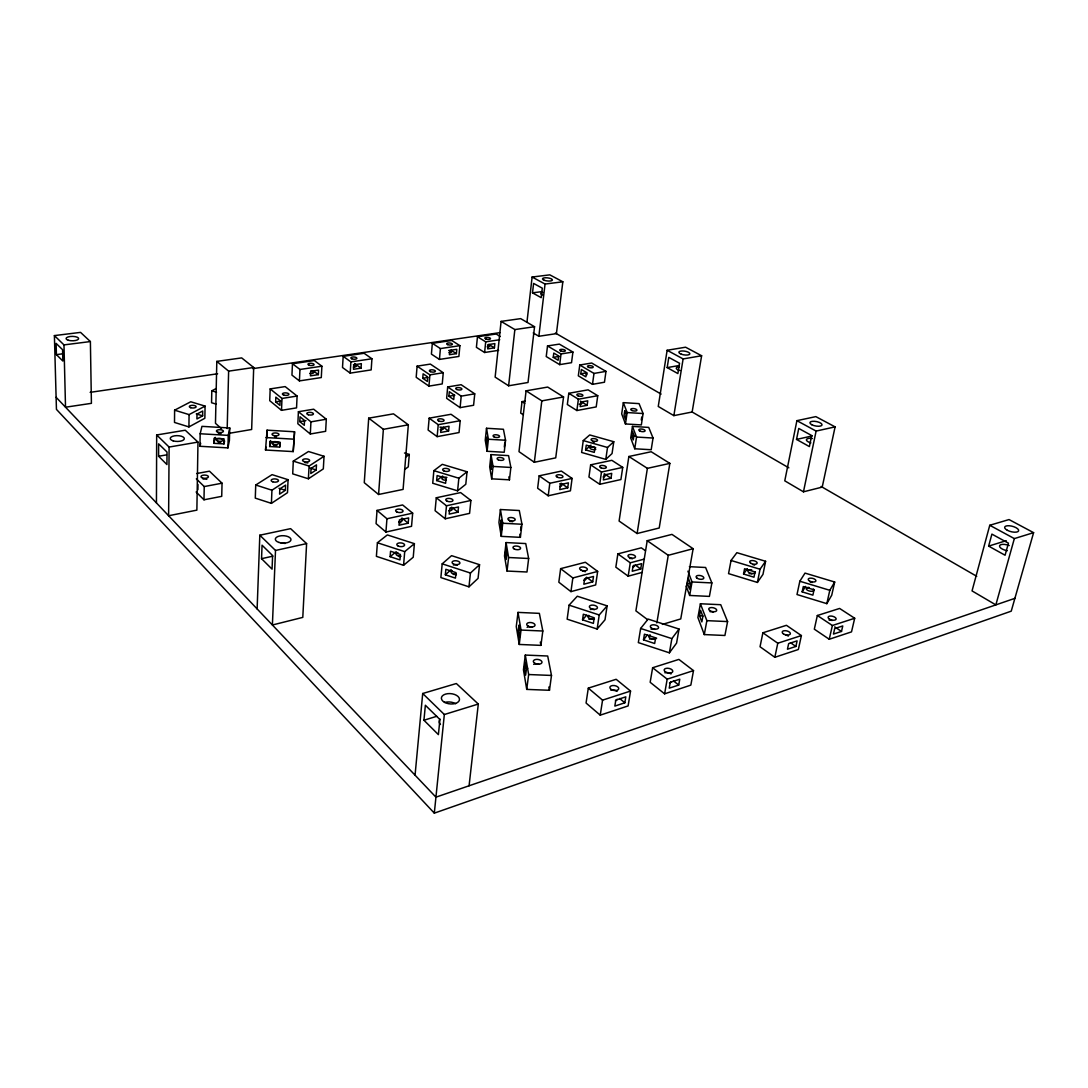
<?xml version="1.0" encoding="UTF-8"?>
<svg xmlns="http://www.w3.org/2000/svg" width="1088" height="1088" viewBox="0 0 1088 1088"><rect width="100%" height="100%" fill="white"/><g stroke="black" fill="none" stroke-linecap="round" stroke-linejoin="round"><path stroke-width="1.5" d="M156.441 502.928L156.672 434.969L185.273 430.222L197.975 442.095L196.874 510.136L168.613 515.739L169.102 447.059L156.672 434.969M158.59 456.266L158.63 443.85L167.008 452.05L166.926 464.562L158.59 456.266L166.491 454.893M174.61 410.176L174.502 422.443L188.918 426.918L204.857 418.268L205.074 406.11L190.754 401.771L174.61 410.176L189.081 414.61L205.074 406.11M188.918 426.918L189.081 414.61M197.894 489.75L197.975 484.486M199.961 446.284L200.165 433.758L201.946 426.36L229.745 427.978L229.418 440.382L227.936 447.889L199.961 446.284L200.668 443.292M202.64 415.861L202.722 410.992L196.996 414.052L196.928 418.948L202.64 415.861L196.275 413.916M196.629 473.552L209.467 471.186L222.047 483.194L221.721 496.346L203.986 499.8L204.231 486.567L196.33 478.842M216.322 388.457L211.806 390.81L211.562 402.737L216.254 404.151M213.901 443.333L214.01 438.328L224.101 438.913L223.978 443.904L213.901 443.333L215.206 437.362M228.698 433.391L251.654 429.488L253.694 367.499L241.672 357.898L216.811 361.393L215.478 423.314L221.272 428.495M227.188 428.604L228.63 371.144L216.811 361.393M227.936 447.889L228.262 435.377L229.745 427.978M255.734 485.017L255.286 498.127L271.415 503.363L287.49 492.674L288.075 479.699L272.068 474.64L255.734 485.017L271.932 490.212L288.075 479.699M257.122 608.926L259.814 535.214L290.605 528.646L306.598 543.592L302.79 617.386L272.394 625.002L275.509 550.46L259.814 535.214M261.542 558.688L262.058 545.197L272.612 555.56L272.054 569.146L261.542 558.688L272.83 556.172M265.513 450.024L267.063 430.168L294.562 431.773L293.216 451.602L265.513 450.024L265.948 447.018M266.778 437.893L267.063 430.168M270.178 388.906L269.729 400.683L281.493 410.339L296.548 407.878L297.092 396.046L285.165 386.594L270.178 388.906L281.996 398.453L297.092 396.046M269.688 446.529L269.878 441.551L279.888 442.122L279.67 447.1L269.688 446.529L270.518 440.558M271.415 503.363L271.932 490.212M275.658 401.894L275.849 397.161L280.106 400.629L279.915 405.375L275.658 401.894L280.663 401.091M281.493 410.339L281.996 398.453M285.369 490.321L285.6 485.112L279.82 488.893L279.602 494.129L285.369 490.321L278.977 488.267M292.468 363.746L291.951 375.115L299.418 380.909L321.286 377.563L321.898 366.207L314.31 360.563L292.468 363.746L299.962 369.471L321.898 366.207M293.216 451.602L294.562 431.773M293.298 461.135L292.713 473.865L308.407 478.788L323.326 468.887L324.034 456.28L308.462 451.506L293.298 461.135L309.06 466.045L324.034 456.28M299.418 380.909L299.962 369.471M298.411 411.726L297.84 423.762L310.311 434.003L325.638 431.31L326.305 419.22L313.67 409.197L298.411 411.726L310.937 421.845L326.305 419.22M299.798 421.627L300.03 416.813L304.518 420.444L304.286 425.286L299.798 421.627L305.905 420.594M310.692 371.28L310.461 375.836L318.322 374.639L318.566 370.097L310.692 371.28A3.087 1.156 3.4 0 1 313.657 372.708A3.087 1.156 3.4 0 1 309.713 373.429M310.311 434.003L310.937 421.845M308.407 478.788L309.06 466.045M316.2 469.962L316.472 464.889L311.059 468.438L310.801 473.525L316.2 469.962L309.958 468.017M343.182 356.347L342.502 367.499L350.2 373.116L371.171 369.906L371.933 358.768L364.126 353.287L343.182 356.347L350.894 361.896L371.933 358.768M350.2 373.116L350.894 361.896M361.053 368.138L361.352 363.664L353.763 364.806L353.478 369.294L361.053 368.138L354.606 363.514M368.71 418.159L364.262 482.678L378.57 494.482L403.09 489.41L408.34 424.823L393.489 413.848L368.71 418.159L383.37 429.311L408.34 424.823M377.033 510.408L376.067 523.614L385.927 532.046L411.536 526.32L412.665 513.155L402.614 504.954L377.033 510.408L386.947 518.758L412.665 513.155M378.57 494.482L383.37 429.311M377.4 542.749L376.394 556.349L403.566 565.298L413.236 557.206L414.406 543.66L387.342 534.929L377.4 542.749L404.709 551.63L414.406 543.66M385.927 532.046L386.947 518.758M390.116 556.689L390.551 551.235L400.384 554.445L399.935 559.912L390.116 556.689L396.236 551.698M404.478 453.002L409.292 454.444L408.272 466.847L404.573 469.54M417.098 366.153L416.187 377.305L428.944 386.118L442.245 383.928L443.265 372.735L430.372 364.099L417.098 366.153L429.91 374.857L443.265 372.735M403.566 565.298L404.709 551.63M408.19 523.206L408.639 517.929L399.418 519.942L398.997 525.232L408.19 523.206L401.948 518.024M422.742 378.284L423.123 373.81L427.747 376.965L427.366 381.466L422.742 378.284L427.72 377.482M432.33 343.318L431.406 354.117L439.443 359.421L458.878 356.442L459.898 345.671L451.751 340.49L432.33 343.318L440.409 348.568L459.898 345.671M428.944 386.118L429.91 374.857M429.162 418.173L428.114 430.046L437.145 436.642L459.041 432.548L460.183 420.702L451.03 414.283L429.162 418.173L438.233 424.701L460.183 420.702M439.443 359.421L440.409 348.568M433.854 470.669L432.725 483.249L457.599 490.838L465.786 484.282L467.051 471.77L442.272 464.331L433.854 470.669L458.85 478.217L467.051 471.77M437.145 436.642L438.233 424.701M436.655 480.57L437.118 475.551L446.08 478.258L445.604 483.303L436.655 480.57L442.626 475.986M436.288 497.774L435.091 510.694L445.237 518.786L469.581 513.359L470.914 500.466L460.605 492.578L436.288 497.774L446.488 505.784L470.914 500.466M447.685 386.947L446.638 398.33L460.102 407.633L473.593 405.266L474.749 393.829L461.135 384.703L447.685 386.947L461.217 396.141L474.749 393.829M448.882 396.25L449.303 391.694L454.158 394.998L453.723 399.582L448.882 396.25L454.852 395.243M415.058 775.186L422.702 693.505L456.348 683.522L478.298 704.045L469.078 785.781M448.582 430.998L449.031 426.251L441.116 427.706L440.681 432.466L448.582 430.998L443.401 427.271M456.389 353.641L456.783 349.33L449.793 350.377L449.398 354.702L456.389 353.641L450.976 350.159M423.939 720.242L425.367 705.255L439.919 719.508L438.396 734.618L423.939 720.242L436.696 716.312M445.237 518.786L446.488 505.784M442.19 563.842L440.871 577.578L468.982 586.84L478.067 578.367L479.55 564.686L451.561 555.655L442.19 563.842L470.438 573.036L479.55 564.686M460.102 407.633L461.217 396.141M445.332 574.804L445.862 569.31L455.994 572.614L455.437 578.122L445.332 574.804L451.153 569.622M457.599 490.838L458.85 478.217M457.98 512.162L458.497 506.981L449.684 508.912L449.181 514.107L457.98 512.162L451.602 507.158M500.29 336.518L496.142 334.002L477.469 336.736L476.408 347.33L484.609 352.498L498.617 350.336M1033.6 532.658L1014.342 538.601L995.846 604.887L972.046 590.906L989.767 525.273L1009.025 519.561L1033.6 532.658L1011.242 611.157L434.316 813.144L444.339 714.517L422.702 693.505M484.609 352.498L485.697 341.836L477.469 336.736M468.982 586.84L470.438 573.036M494.414 347.861L494.863 343.604L488.104 344.624L487.669 348.881L494.414 347.861L488.92 344.447M486.513 428.264L485.248 440.164L487.098 451.275L504.22 452.268L505.566 440.246L503.418 429.27L486.513 428.264L488.39 439.239L487.098 451.275M501.092 321.395L495.135 377.114L508.613 385.791L528.02 382.486L534.548 326.713L520.676 318.634L501.092 321.395L514.855 329.569L534.548 326.713M491.014 454.621L489.695 466.861L491.694 478.842L509.456 479.835L510.87 467.459L508.572 455.627L491.014 454.621L493.041 466.439L491.694 478.842M508.613 385.791L514.855 329.569M504.315 447.046L504.846 442.245M500.412 509.524L498.943 522.471L501.255 536.37L520.39 537.35L521.968 524.253L519.289 510.517L500.412 509.524L502.751 523.246L501.255 536.37M526.959 322.143L532.114 277.032L549.821 274.856L562.836 281.792L556.417 333.635L538.859 336.274L533.229 332.955M532.508 292.849L533.596 283.424L542.3 288.184L541.185 297.663L532.508 292.849L542.137 291.598M525.11 401.078L522.009 401.622L520.69 413.073L523.369 414.841M506.07 542.572L504.519 555.927L507.035 571.05L526.986 572.002L528.659 558.498L525.735 543.565L506.07 542.572L508.613 557.505L507.035 571.05M526.089 390.823L518.99 451.642L534.33 462.278L555.723 457.858L563.543 396.97L547.699 387.07L526.089 390.823L541.81 400.874L563.543 396.97M538.859 336.274L545.047 284.05L532.114 277.032M520.622 530.087L521.098 526.157M547.522 345.943L546.23 356.551L559.681 364.63L571.526 362.685L572.914 352.05L559.341 344.121L547.522 345.943L561.027 353.94L572.914 352.05M534.33 462.278L541.81 400.874M518.01 612.394L516.27 626.579L519.248 644.45L540.926 645.374L542.817 631.013L539.362 613.36L518.01 612.394L521.03 630.061L519.248 644.45M553.248 357.34L553.778 353.083L558.647 355.98L558.117 360.25L553.248 357.34L559.164 356.388M279.67 447.1L280.228 442.612M539.172 475.823L537.635 488.254L548.216 495.788L570.425 490.824L572.098 478.421L561.381 471.077L539.172 475.823L549.807 483.276L572.098 478.421M559.681 364.63L561.027 353.94M525.314 655.071L523.45 669.746L526.728 689.398L549.467 690.282L551.494 675.444L547.699 656.01L525.314 655.071L528.646 674.533L526.728 689.398M524.484 668.154L525.218 662.266L526.402 669.242L525.654 675.145L524.484 668.154L527.68 668.277M548.216 495.788L549.807 483.276M568.793 393.285L567.338 404.518L576.871 410.53L596.197 406.912L597.747 395.706L588.105 389.844L568.793 393.285L578.381 399.214L597.747 395.706M579.754 365.01L578.326 375.822L592.484 384.336L604.466 382.228L605.975 371.375L591.695 363.025L579.754 365.01L593.98 373.429L605.975 371.375M580.788 373.81L581.359 369.471L586.459 372.504L585.874 376.842L580.788 373.81L586.758 372.79M576.871 410.53L578.381 399.214M567.732 487.832L568.398 482.854L560.415 484.609L559.762 489.6L567.732 487.832L561.068 483.194M560.646 568.643L558.824 582.216L570.942 591.627L595.666 584.95L597.666 571.418L585.371 562.265L560.646 568.643L572.846 577.959L597.666 571.418M587.139 405.321L587.751 400.819L580.761 402.098L580.149 406.613L587.139 405.321L580.285 401.078M583.25 440.586L581.631 452.458L605.785 459.381L612.054 453.546L613.782 441.714L589.71 434.942L583.25 440.586L607.512 447.467L613.782 441.714M592.484 384.336L593.98 373.429M585.602 449.902L586.255 445.155L594.959 447.63L594.293 452.377L585.602 449.902L590.961 445.128M569.092 605.159L567.147 619.167L597.135 629.027L605.01 619.793L607.131 605.853L577.293 596.224L569.092 605.159L599.23 614.965L607.131 605.853M570.942 591.627L572.846 577.959M590.648 464.834L588.948 477.02L599.719 484.282L620.908 479.55L622.73 467.391L611.837 460.319L590.648 464.834L601.474 472.029L622.73 467.391M599.719 484.282L601.474 472.029M582.542 619.834L583.345 614.217L594.211 617.766L593.382 623.397L582.542 619.834L586.554 615.278M605.785 459.381L607.512 447.467M592.715 581.849L593.504 576.436L584.61 578.789L583.834 584.229L592.715 581.849L586.595 577.238M611.007 478.23L611.728 473.348L604.058 475.034L603.35 479.93L611.007 478.23L604.248 473.742M623.342 402.642L621.697 413.902L625.45 423.953L641.335 424.918L643.09 413.535L639.064 403.621L623.342 402.642L627.15 412.556L625.45 423.953M588.295 688.133L586.065 703.038L600.236 715.156L628.116 705.922L630.55 691.057L616.148 679.293L588.295 688.133L602.562 700.142L630.55 691.057M597.135 629.027L599.23 614.965M632.454 426.414L630.714 437.988L634.739 448.773L651.195 449.738L653.045 438.042L648.72 427.407L632.454 426.414L636.534 437.05L634.739 448.773M631.815 436.07L632.509 431.433L633.964 435.254L633.257 439.906L631.815 436.07L635.066 436.261M628.864 456.498L619.099 521.043L637.106 533.528L659.206 527.993L669.841 463.379L651.195 451.738L628.864 456.498L647.387 468.343L669.841 463.379M645.47 550.746L641.294 547.822L617.862 553.874L615.835 567.161L628.17 576.178L642.246 572.383M641.281 420.036L641.743 417.017M600.236 715.156L602.562 700.142M628.17 576.178L630.278 562.809L617.862 553.874M637.106 533.528L647.387 468.343M667.134 350.268L658.254 406.463L673.853 415.63L692.145 411.998L701.624 355.749L685.576 347.208L667.134 350.268L683.114 358.931L701.624 355.749M667.175 367.608L668.794 357.381L679.551 363.256L677.878 373.565L667.175 367.608L678.871 365.568M640.723 568.983L641.58 563.652L633.08 565.91L632.237 571.254L640.723 568.983L635.202 565.026M662.415 624.39L680.748 618.922L693.138 548.706L671.949 534.385L647.21 540.695L635.895 610.858L647.374 619.494M624.838 702.794L625.804 696.837L615.794 700.114L614.842 706.085L624.838 702.794L619.63 698.482M673.853 415.63L683.114 358.931M640.642 628.456L638.33 642.6L669.392 652.827L676.559 643.144L679.034 629.054L648.122 619.086L640.642 628.456L671.867 638.615L679.034 629.054M643.498 639.839L644.436 634.182L655.629 637.84L654.663 643.498L643.498 639.839L647.224 635.093M656.853 622.907L668.263 555.302L647.21 540.695M652.637 667.733L650.162 682.298L664.605 693.831L690.839 685.127L693.505 670.602L678.871 659.41L652.637 667.733L667.189 679.157L693.505 670.602M669.392 652.827L671.867 638.615M664.605 693.831L667.189 679.157M687.385 583.494L688.323 578.136L690.458 583.753L689.506 589.138L687.385 583.494L690.649 583.644M689.384 566.685L705.609 567.487L711.878 582.923L709.403 596.401L689.656 595.462L692.05 581.971L687.915 571.159M678.722 685.046L679.769 679.198L670.262 682.312L669.229 688.174L678.722 685.046L673.445 680.911M700.4 603.758L697.898 617.508L704.29 634.576L724.907 635.487L727.586 621.574L720.732 604.71L700.4 603.758L706.874 620.65L704.29 634.576M699.57 615.822L700.577 610.314L702.875 616.366L701.855 621.901L699.57 615.822L702.957 615.971M731.041 560.47L728.552 573.621L757.411 582.434L762.974 574.382L765.598 561.286L736.875 552.677L731.041 560.47L760.036 569.228L765.598 561.286M743.553 574.029L744.573 568.752L755.018 571.921L753.984 577.198L743.553 574.029L747.347 568.738M757.411 582.434L760.036 569.228M796.906 420.662L784.774 480.828L803.461 491.817L822.215 487.111L835.094 426.877L815.837 416.622L796.906 420.662L816.109 431.079L835.094 426.877M223.978 443.904L224.59 440.926M796.525 439.43L798.755 428.454L811.675 435.526L809.39 446.583L796.525 439.43L812.26 435.921M762.892 632.781L760.036 646.748L774.833 657.288L798.361 649.495L801.394 635.569L786.434 625.314L762.892 632.781L777.784 643.226L801.394 635.569M803.461 491.817L816.109 431.079M774.833 657.288L777.784 643.226M799.83 581.25L797.001 594.538L826.826 603.65L831.722 595.231L834.686 582.012L805.011 573.104L799.83 581.25L829.804 590.308L834.686 582.012M802.155 591.872L803.298 586.554L814.042 589.818L812.886 595.136L802.155 591.872L805.582 586.378M795.886 646.449L797.096 640.859L788.65 643.62L787.454 649.223L795.886 646.449L790.473 642.682M817.346 615.509L814.327 629.177L829.246 639.254L851.51 631.883L854.692 618.256L839.61 608.45L817.346 615.509L832.374 625.505L854.692 618.256M826.826 603.65L829.804 590.308M829.246 639.254L832.374 625.505M841.5 631.421L842.765 625.94L834.7 628.578L833.449 634.073L841.5 631.421L834.686 626.892M988.638 546.108L991.902 534.113L1008.426 543.157L1005.081 555.234L988.638 546.108L1006.237 540.682M405.579 457.096L409.292 454.444M1014.886 598.346L435.934 797.164L56.114 397.297M444.339 714.517L478.298 704.045M630.278 562.809L644.382 559.082M668.263 555.302L693.138 548.706M275.509 550.46L306.598 543.592M204.231 486.567L222.047 483.194M169.102 447.059L197.975 442.095M485.697 341.836L499.746 339.742M90.154 392.346L217.614 373.769M252.81 368.642L499.963 332.642M228.63 371.144L253.694 367.499M56.413 354.634L62.859 361.026L62.574 349.697L56.114 343.373L56.413 354.634L62.927 353.777M63.974 344.896L90.386 341.564L91.419 403.335L65.525 407.211L63.974 344.896L54.4 335.594L80.553 332.384L90.386 341.564M545.047 284.05L562.836 281.792M528.646 674.533L551.494 675.444M521.03 630.061L542.817 631.013M706.874 620.65L727.586 621.574M692.05 581.971L711.878 582.923M508.613 557.505L528.659 558.498M502.751 523.246L521.968 524.253M493.041 466.439L510.87 467.459M488.39 439.239L505.566 440.246M200.165 433.758L228.262 435.377M265.989 437.566L293.787 439.171M636.534 437.05L653.045 438.042M627.15 412.556L643.09 413.535M211.806 390.81L216.512 392.224M989.767 525.273L1014.342 538.601M555.41 333.064L661.11 394.087M691.941 411.89L788.827 467.826M821.114 486.472L976.725 576.314M522.009 401.622L524.702 403.376M313.29 370.831L318.322 374.639M196.126 491.994L203.986 499.8M434.316 813.144L56.44 409.374L54.4 335.594M686.147 586.092L689.656 595.462M508.885 476.843L509.456 479.835M519.806 534.249L520.39 537.35M540.314 642.124L540.926 645.374M548.842 687.018L549.467 690.282M542.613 294.998A4.95 1.591 6.7 0 1 542.817 292.482M305.13 462.686A3.563 1.537 2.8 0 1 307.809 462.998M273.469 445.427A3.454 1.455 2.4 0 1 276.91 445.618M274.666 436.669A3.468 1.442 2.4 0 1 276.447 436.778M281.207 543.252A7.806 3.74 1.9 0 1 285.219 543.456M670.997 681.659A4.379 2.339 11.2 0 1 669.487 683.06M664.931 672.846A4.379 2.326 11.1 0 1 671.01 673.975M509.837 521.438A3.699 1.7 6.7 0 1 512.638 521.764M580.706 402.261A3.06 1.17 7.5 0 1 580.693 404.124M579.999 404.206A3.06 1.17 7.5 0 1 579.224 404.192M488.145 345.005A2.842 1.006 6 0 1 489.695 346.256A2.842 1.006 6 0 1 487.111 346.827M604.411 474.871A3.4 1.442 8.2 0 1 603.078 476.952M203.075 479.128A3.74 1.632 0.9 0 1 206.788 479.332M810.886 442.87A6.147 2.312 11 0 1 806.439 439.566A6.147 2.312 11 0 1 812.396 438.505M585.725 578.054A3.903 1.89 8.4 0 1 583.63 580.326M582.42 571.037A3.903 1.89 8.4 0 1 585.276 571.73M399.174 522.349A3.726 1.727 4.4 0 1 400.846 522.893M401.173 518.962A3.726 1.727 4.4 0 1 402.057 520.894A3.726 1.727 4.4 0 1 398.67 521.778M617.059 699.271A4.474 2.475 10.1 0 1 615.427 700.74M610.858 690.227A4.474 2.462 10 0 1 617.073 691.383M440.45 724.472A9.003 5.25 5.6 0 1 440.069 719.195M444.706 702.467A9.058 5.182 5.6 0 1 455.614 703.691M453.41 574.437A3.93 1.945 5.6 0 1 456.402 574.777M456.253 574.219A3.93 1.931 5.6 0 1 451.738 573.09A3.93 1.931 5.6 0 1 452.118 570.765M453.451 565.012A3.944 1.931 5.6 0 1 457.368 565.202M749.061 573.675A3.822 1.754 11.6 0 1 751.917 574.002M755.262 571.785A3.822 1.754 11.6 0 1 752.148 573.458A3.822 1.754 11.6 0 1 747.837 571.105A3.822 1.754 11.6 0 1 751.713 569.854M752.746 564.604A3.835 1.741 11.5 0 1 754.61 565.162M813.375 589.016A3.903 1.795 12.8 0 1 811.702 591.287A3.903 1.795 12.8 0 1 806.48 589.342A3.903 1.795 12.8 0 1 809.064 587.411M810.206 582.121A3.917 1.782 12.7 0 1 812.192 582.474M353.423 364.793A3.019 1.129 4 0 1 356.402 366.112A3.019 1.129 4 0 1 353.369 367.05M679.946 370.559A5.535 1.945 8.7 0 1 676.287 368.329A5.535 1.945 8.7 0 1 679.374 366.86M785.427 634.97A4.189 2.04 13 0 1 788.31 636.099M588.88 619.249A4.08 2.081 8.9 0 1 592.878 619.426M594.442 618.95A4.08 2.067 8.8 0 1 589.111 618.174A4.08 2.067 8.8 0 1 588.758 615.373M590.308 609.498A4.094 2.067 8.8 0 1 594.32 609.674M710.124 611.728A4.066 1.986 11.4 0 1 713.184 612.068M533.705 664.374A4.379 2.38 7.8 0 1 538.846 664.197M450.119 507.756A3.645 1.659 5.4 0 1 452.01 509.728A3.645 1.659 5.4 0 1 448.637 510.775M446.366 480.243A3.495 1.523 5.4 0 1 441.837 478.312A3.495 1.523 5.4 0 1 446.91 477.455M439.946 427.108A3.264 1.333 5.3 0 1 443.333 428.645A3.264 1.333 5.3 0 1 440.218 429.801M527.095 627.327A4.202 2.19 7.5 0 1 532.046 627.191M218.171 442.245A3.495 1.455 1.5 0 1 220.837 442.258M218.375 433.541A3.495 1.442 1.5 0 1 221.041 433.554M559.776 483.738A3.468 1.496 7.4 0 1 561.843 485.37A3.468 1.496 7.4 0 1 559.667 486.513M587.017 374.694A2.924 1.061 7.5 0 1 587.017 373.388M829.138 620.174A4.107 1.931 13.6 0 1 832.17 620.514M633.719 565.325A3.822 1.809 9.3 0 1 632.645 567.351M629.558 558.457A3.835 1.795 9.2 0 1 632.454 558.783M448.691 350.486A2.883 1.047 5.5 0 1 451.71 351.737A2.883 1.047 5.5 0 1 448.977 352.594M398.521 556.458A3.876 1.89 4.4 0 1 400.52 556.566M400.996 556.145A3.89 1.877 4.4 0 1 396.372 554.826A3.89 1.877 4.4 0 1 397.922 552.541M1007.298 550.732A7.181 2.842 14.8 0 1 999.573 545.714A7.181 2.842 14.8 0 1 1009.215 545.55M649.454 639.091A4.162 2.135 10.4 0 1 653.494 639.268M656.649 638.139A4.162 2.122 10.4 0 1 650.42 638.33A4.162 2.122 10.4 0 1 650.162 634.875M651.1 629.245A4.175 2.122 10.3 0 1 655.153 629.422M595.748 449.371A3.278 1.333 7.9 0 1 590.974 449.004A3.278 1.333 7.9 0 1 590.947 447.018A3.278 1.333 7.9 0 1 595.721 447.726M593.382 442.15A3.278 1.333 7.9 0 1 594.225 442.245M487.043 437.254L487.206 446.053L487.043 437.254M490.906 459.993L491.096 469.173L490.906 459.993M501.119 520.173L500.521 525.382L501.364 530.4L501.962 525.164L501.119 520.173M505.961 548.733L505.335 554.078L506.246 559.463L506.872 554.091L505.961 548.733M518.962 625.355L518.255 631.067L519.343 637.527L520.05 631.788L518.962 625.355M624.716 410.924L624.036 415.453L625.41 419.07L626.076 414.514L624.716 410.924M544.367 280.31A4.978 1.55 6.7 0 0 552.35 280.174A4.978 1.55 6.7 0 0 545.659 277.766A4.978 1.55 6.7 0 0 544.367 280.31M68.34 340.258A6.297 2.203 0.3 0 0 78.567 338.966A6.297 2.203 0.3 0 0 70.149 336.505A6.297 2.203 0.3 0 0 68.34 340.258M304.218 461.625A3.563 1.523 2.8 0 0 309.672 460.605A3.563 1.523 2.8 0 0 304.436 458.986A3.563 1.523 2.8 0 0 304.218 461.625M494.183 436.982A3.318 1.36 6.2 0 0 499.555 436.682A3.318 1.36 6.2 0 0 495.217 434.765A3.318 1.36 6.2 0 0 494.183 436.982M273.292 444.203A3.454 1.442 2.4 0 0 278.623 443.251A3.454 1.442 2.4 0 0 273.605 441.714A3.454 1.442 2.4 0 0 273.292 444.203M273.632 435.513A3.468 1.428 2.5 0 0 278.99 434.574A3.468 1.428 2.5 0 0 273.958 433.038A3.468 1.428 2.5 0 0 273.632 435.513M278.95 542.436A7.82 3.713 1.9 0 0 290.972 539.784A7.82 3.713 1.9 0 0 279.562 536.017A7.82 3.713 1.9 0 0 278.95 542.436M665.19 671.718A4.393 2.312 11.1 0 0 672.561 672.003A4.393 2.312 11.1 0 0 667.692 668.236A4.393 2.312 11.1 0 0 665.19 671.718M509.17 520.322A3.713 1.7 6.7 0 0 515.168 519.86A3.713 1.7 6.7 0 0 510.272 517.521A3.713 1.7 6.7 0 0 509.17 520.322M283.914 395.134A3.264 1.265 2.9 0 0 288.932 394.332A3.264 1.265 2.9 0 0 284.172 392.945A3.264 1.265 2.9 0 0 283.914 395.134M578.027 395.828A3.074 1.156 7.4 0 0 582.91 395.597A3.074 1.156 7.4 0 0 578.734 393.897A3.074 1.156 7.4 0 0 578.027 395.828M485.833 338.966A2.842 0.993 6 0 0 490.457 338.817A2.842 0.993 6 0 0 486.744 337.334A2.842 0.993 6 0 0 485.833 338.966M632.033 410.543A3.114 1.183 8.3 0 0 636.915 410.298A3.114 1.183 8.3 0 0 632.563 408.544A3.114 1.183 8.3 0 0 632.033 410.543M600.957 467.826A3.414 1.428 8.1 0 0 606.342 467.486A3.414 1.428 8.1 0 0 601.65 465.446A3.414 1.428 8.1 0 0 600.957 467.826M202.531 477.999A3.74 1.632 0.9 0 0 208.42 476.898A3.74 1.632 0.9 0 0 203.13 475.198A3.74 1.632 0.9 0 0 202.531 477.999M811.73 424.701A6.174 2.258 10.9 0 0 821.862 425.313A6.174 2.258 10.9 0 0 814.341 421.287A6.174 2.258 10.9 0 0 811.73 424.701M309.386 365.31A3.101 1.156 3.4 0 0 314.106 364.616A3.101 1.156 3.4 0 0 309.55 363.324A3.101 1.156 3.4 0 0 309.386 365.31M581.128 570.139A3.917 1.877 8.3 0 0 587.343 569.582A3.917 1.877 8.3 0 0 582.012 566.984A3.917 1.877 8.3 0 0 581.128 570.139M430.345 371.634A3.033 1.129 5.2 0 0 435.35 371.43A3.033 1.129 5.2 0 0 431.501 369.798A3.033 1.129 5.2 0 0 430.345 371.634M396.753 511.904A3.74 1.714 4.4 0 0 402.954 511.455A3.74 1.714 4.4 0 0 398.303 509.116A3.74 1.714 4.4 0 0 396.753 511.904M611.687 689.71A4.488 2.448 10 0 0 618.732 688.854A4.488 2.448 10 0 0 612.53 685.549A4.488 2.448 10 0 0 611.687 689.71M444.394 702.236A9.085 5.154 5.6 0 0 459.299 700.441A9.085 5.154 5.6 0 0 447.617 693.682A9.085 5.154 5.6 0 0 444.394 702.236M453.37 563.91A3.944 1.918 5.6 0 0 459.843 563.366A3.944 1.918 5.6 0 0 454.77 560.755A3.944 1.918 5.6 0 0 453.37 563.91M750.666 563.176A3.835 1.741 11.5 0 0 757.03 563.489A3.835 1.741 11.5 0 0 752.542 560.551A3.835 1.741 11.5 0 0 750.666 563.176M640.098 431.134A3.21 1.265 8.5 0 0 645.116 430.862A3.21 1.265 8.5 0 0 640.614 429.012A3.21 1.265 8.5 0 0 640.098 431.134M809.39 580.883A3.917 1.768 12.7 0 0 815.81 581.182A3.917 1.768 12.7 0 0 811.063 578.136A3.917 1.768 12.7 0 0 809.39 580.883M190.74 407.714A3.414 1.346 1.3 0 0 196.126 406.858A3.414 1.346 1.3 0 0 191.325 405.402A3.414 1.346 1.3 0 0 190.74 407.714M351.737 358.754A3.033 1.115 4.1 0 0 356.796 358.578A3.033 1.115 4.1 0 0 353.124 356.973A3.033 1.115 4.1 0 0 351.737 358.754M560.796 350.989A2.856 1.006 7.1 0 0 565.366 350.839A2.856 1.006 7.1 0 0 561.503 349.33A2.856 1.006 7.1 0 0 560.796 350.989M498.29 459.83A3.427 1.442 6.3 0 0 503.839 459.49A3.427 1.442 6.3 0 0 499.351 457.463A3.427 1.442 6.3 0 0 498.29 459.83M681.292 354.198A5.562 1.904 8.7 0 0 689.846 353.886A5.562 1.904 8.7 0 0 681.945 350.962A5.562 1.904 8.7 0 0 681.292 354.198M456.742 389.49A3.101 1.183 5.6 0 0 461.842 389.273A3.101 1.183 5.6 0 0 457.844 387.559A3.101 1.183 5.6 0 0 456.742 389.49M514.338 549.046A3.849 1.822 6.9 0 0 520.554 548.529A3.849 1.822 6.9 0 0 515.467 546.026A3.849 1.822 6.9 0 0 514.338 549.046M783.346 633.801A4.189 2.04 13 0 0 790.242 634.1A4.189 2.04 13 0 0 785.25 630.673A4.189 2.04 13 0 0 783.346 633.801M272.816 481.821A3.699 1.618 2.2 0 0 278.514 480.719A3.699 1.618 2.2 0 0 273.156 479.033A3.699 1.618 2.2 0 0 272.816 481.821M590.961 608.586A4.094 2.054 8.8 0 0 597.434 607.934A4.094 2.054 8.8 0 0 591.831 605.118A4.094 2.054 8.8 0 0 590.961 608.586M709.73 610.545A4.08 1.986 11.3 0 0 716.53 610.858A4.08 1.986 11.3 0 0 711.878 607.566A4.08 1.986 11.3 0 0 709.73 610.545M534.915 663.367A4.379 2.366 7.8 0 0 541.96 662.565A4.379 2.366 7.8 0 0 536.098 659.41A4.379 2.366 7.8 0 0 534.915 663.367M446.896 501.078A3.645 1.646 5.4 0 0 452.894 500.657A3.645 1.646 5.4 0 0 448.215 498.399A3.645 1.646 5.4 0 0 446.896 501.078M443.782 470.859A3.509 1.51 5.4 0 0 449.548 470.492A3.509 1.51 5.4 0 0 445.074 468.384A3.509 1.51 5.4 0 0 443.782 470.859M438.641 420.934A3.264 1.319 5.3 0 0 444.026 420.662A3.264 1.319 5.3 0 0 439.865 418.798A3.264 1.319 5.3 0 0 438.641 420.934M528.224 626.171A4.202 2.176 7.5 0 0 534.997 625.478A4.202 2.176 7.5 0 0 529.38 622.54A4.202 2.176 7.5 0 0 528.224 626.171M697.082 578.19A3.917 1.836 10.7 0 0 703.637 578.503A3.917 1.836 10.7 0 0 699.203 575.43A3.917 1.836 10.7 0 0 697.082 578.19M308.353 414.759A3.332 1.333 3.2 0 0 313.453 413.902A3.332 1.333 3.2 0 0 308.543 412.447A3.332 1.333 3.2 0 0 308.353 414.759M217.736 441.021A3.495 1.442 1.5 0 0 223.217 440.069A3.495 1.442 1.5 0 0 218.253 438.532A3.495 1.442 1.5 0 0 217.736 441.021M217.926 432.262A3.509 1.428 1.6 0 0 223.421 431.338A3.509 1.428 1.6 0 0 218.443 429.801A3.509 1.428 1.6 0 0 217.926 432.262M173.114 440.844A7.058 2.91 0.8 0 0 184.294 438.926A7.058 2.91 0.8 0 0 174.42 435.853A7.058 2.91 0.8 0 0 173.114 440.844M557.396 477.238A3.468 1.482 7.4 0 0 562.945 476.87A3.468 1.482 7.4 0 0 558.253 474.762A3.468 1.482 7.4 0 0 557.396 477.238M588.581 367.363A2.924 1.061 7.5 0 0 593.218 367.186A2.924 1.061 7.5 0 0 589.22 365.609A2.924 1.061 7.5 0 0 588.581 367.363M829.328 619.045A4.121 1.931 13.6 0 0 836.033 619.344A4.121 1.931 13.6 0 0 831.014 616.039A4.121 1.931 13.6 0 0 829.328 619.045M629.503 557.505A3.835 1.795 9.2 0 0 635.501 556.974A3.835 1.795 9.2 0 0 630.17 554.472A3.835 1.795 9.2 0 0 629.503 557.505M447.59 344.597A2.897 1.034 5.5 0 0 452.35 344.447A2.897 1.034 5.5 0 0 448.637 342.938A2.897 1.034 5.5 0 0 447.59 344.597M398.018 545.945A3.903 1.863 4.4 0 0 404.491 545.428A3.903 1.863 4.4 0 0 399.622 542.898A3.903 1.863 4.4 0 0 398.018 545.945M1007.352 530.291A7.222 2.788 14.5 0 0 1018.613 530.876A7.222 2.788 14.5 0 0 1009.011 525.735A7.222 2.788 14.5 0 0 1007.352 530.291M651.29 627.953A4.175 2.108 10.3 0 0 658.335 628.252A4.175 2.108 10.3 0 0 653.738 624.798A4.175 2.108 10.3 0 0 651.29 627.953M592.348 440.803A3.278 1.319 7.9 0 0 597.543 440.504A3.278 1.319 7.9 0 0 593.042 438.586A3.278 1.319 7.9 0 0 592.348 440.803"/></g></svg>
